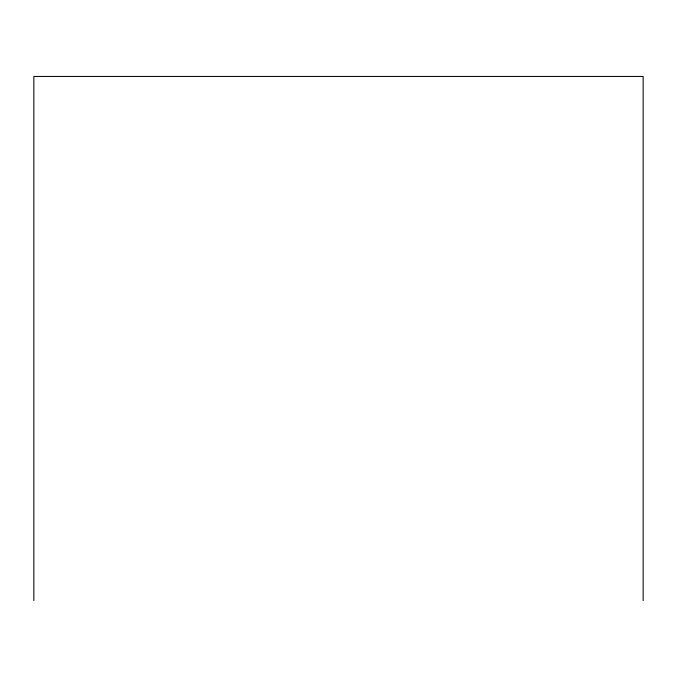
<?xml version="1.0" encoding="UTF-8"?>
<svg xmlns="http://www.w3.org/2000/svg" width="677" height="677" viewBox="0 0 677 677"><rect width="100%" height="100%" fill="white"/><g stroke="black" fill="none" stroke-linecap="round" stroke-linejoin="round"><path stroke-width="1.02" d="M643.15 600.55L643.15 76.45L33.85 76.45L33.85 600.55"/></g></svg>
